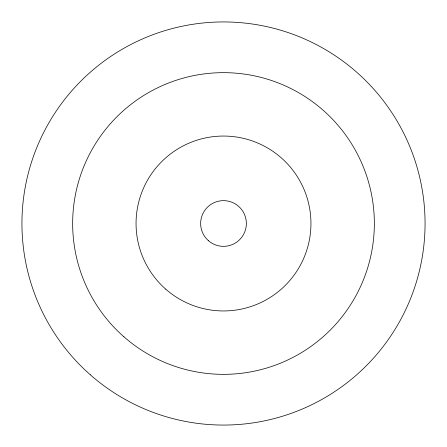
<?xml version="1.0" encoding="UTF-8"?>
<svg xmlns="http://www.w3.org/2000/svg" width="447" height="447" viewBox="0 0 447 447"><rect width="100%" height="100%" fill="white"/><g stroke="black" fill="none" stroke-linecap="round" stroke-linejoin="round"><path stroke-width="0.67" d="M123.841 336.736A150.846 150.846 0 0 0 371.396 253.192A150.846 150.846 0 0 0 175.263 80.577A150.846 150.846 0 0 0 123.841 336.736M165.725 289.148A87.45 87.45 0 0 0 309.24 240.709A87.45 87.45 0 0 0 195.535 140.643A87.45 87.45 0 0 0 165.725 289.148M208.403 240.659A22.853 22.853 0 0 0 245.906 227.998A22.853 22.853 0 0 0 216.192 201.843A22.853 22.853 0 0 0 208.403 240.659M90.333 374.804A201.558 201.558 0 0 0 421.119 263.171A201.558 201.558 0 0 0 159.048 32.525A201.558 201.558 0 0 0 90.333 374.804"/></g></svg>
